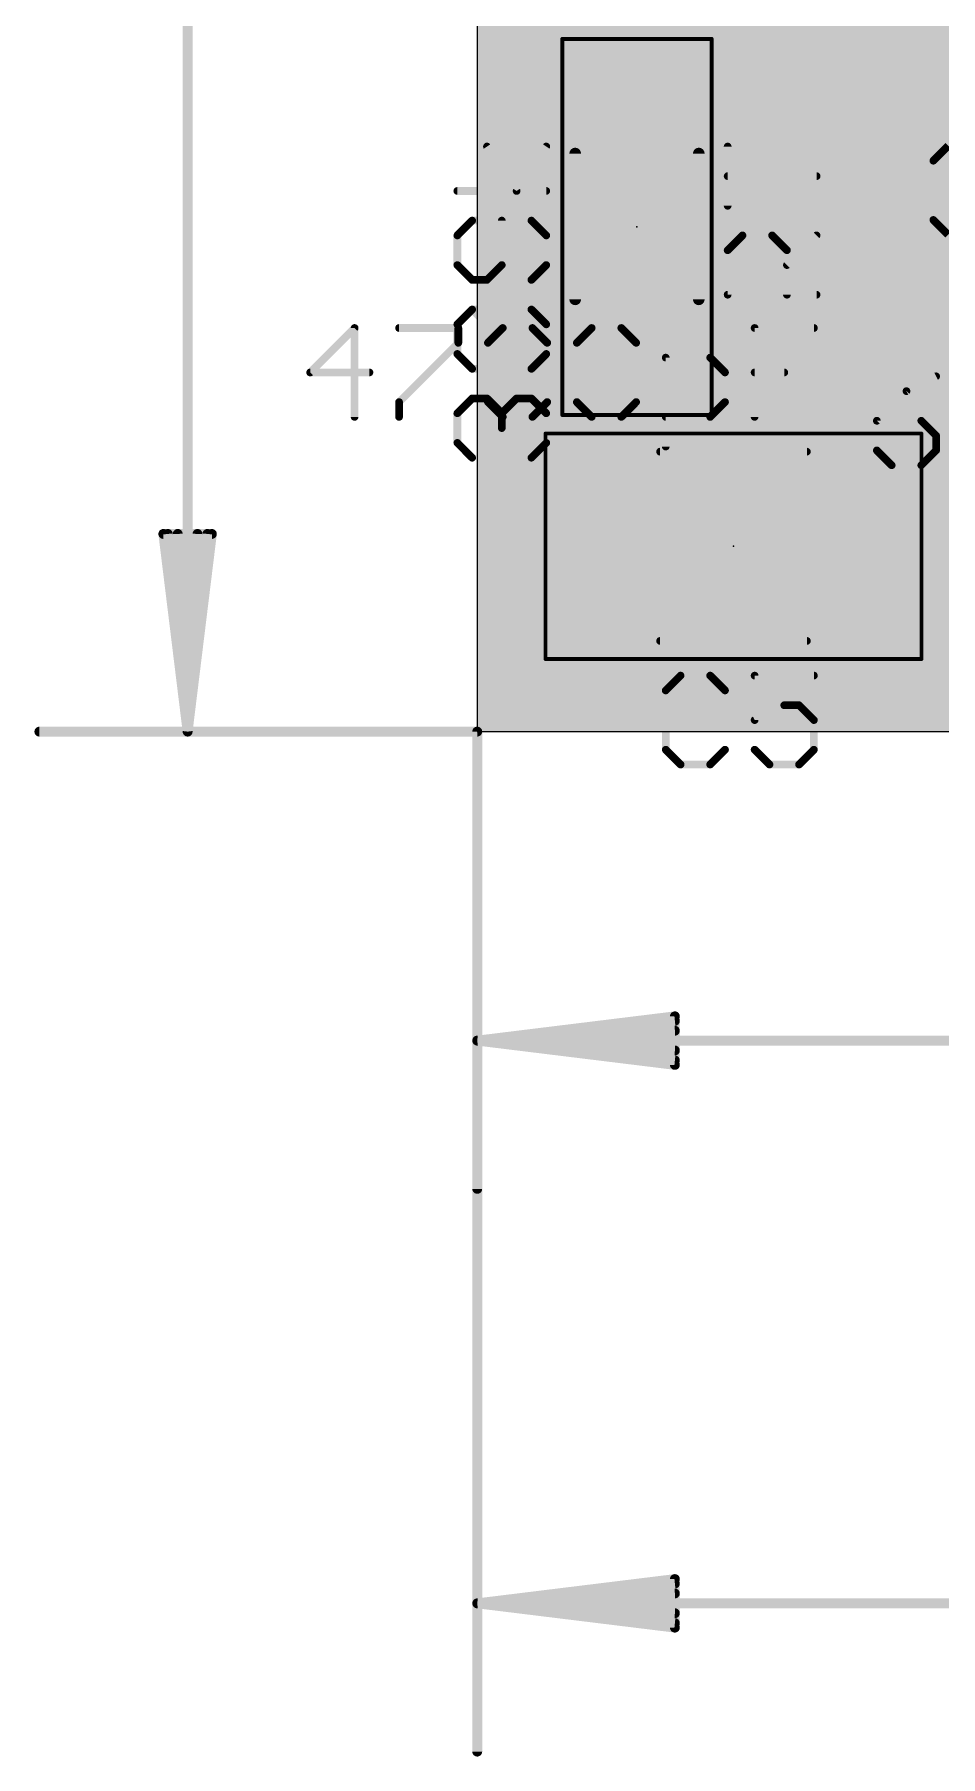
# Model space of a CAD drawing. Extents: x -0.24 to 4.18, y -0.6 to 2.96.
# Drawn here: x -0.229 to 0.24, y -0.531 to 0.361 of the extents above; entities that cross this region are included whole.
import ezdxf

# ---------------------------------------------------------------- set-up
doc = ezdxf.new("R2010")
doc.units = 0
for name, color, linetype in [('1', 22, 'CONTINUOUS'), ('16', 175, 'CONTINUOUS'), ('18', 82, 'CONTINUOUS'), ('20', 7, 'CONTINUOUS'), ('207', 250, 'CONTINUOUS'), ('23', 7, 'CONTINUOUS'), ('25', 253, 'CONTINUOUS'), ('27', 253, 'CONTINUOUS'), ('29', 253, 'CONTINUOUS'), ('30', 253, 'CONTINUOUS'), ('31', 253, 'CONTINUOUS'), ('35', 253, 'CONTINUOUS'), ('39', 22, 'CONTINUOUS'), ('51', 253, 'CONTINUOUS')]:
    doc.layers.add(name, color=color, linetype=linetype)

# ---------------------------------------------------------------- blocks, each defined once
blk = doc.blocks.new('RECT')
blk.add_solid([(-0.5, -0.5), (0.5, -0.5), (-0.5, 0.5), (0.5, 0.5)])
blk = doc.blocks.new('ROUNDV')
at = {"const_width": 0.5}
blk.add_lwpolyline([(0, -0.25, 1), (0, 0.25, 1), (0, -0.25)], format="xyb", dxfattribs=at)

msp = doc.modelspace()

# ---------------------------------------------------------------- linework, layer by layer
at = {"layer": '1'}
for points, const_width in [([(-0.15, 0), (-0.15, 1.4)], 0.005118), ([(0.01789, 0.46125), (0.01789, 0.22233)], 0.032), ([(0.18723, 0.33465), (0.23832, 0.38574)], 0.016), ([(0.08675, 0.37246), (0.084226, 0.31879)], 0.032), ([(0.21959, 0.3204), (0.26952, 0.37033)], 0.016), ([(0.18723, 0.33465), (0.18723, 0.096558)], 0.016), ([(0.084226, 0.31879), (0.08274, 0.317304)], 0.032), ([(0.21959, 0.3204), (0.21959, 0.18697)], 0.016), ([(0.01789, 0.22233), (0.03323, 0.20699)], 0.032), ([(0.03323, 0.20699), (0.081086, 0.20699)], 0.032), ([(0.081086, 0.20699), (0.08274, 0.205336)], 0.032), ([(0.08274, 0.205336), (0.08355, 0.101918)], 0.032), ([(0.21959, 0.18697), (0.25274, 0.15382)], 0.016), ([(0.08355, 0.101918), (0.077592, 0.09596)], 0.032), ([(-0.15, 0), (-0.162569, 0.102362)], 0.005118), ([(-0.162569, 0.102362), (-0.137431, 0.102362)], 0.005118), ([(-0.15, 0), (-0.160236, 0.102362)], 0.005118), ([(-0.15, 0), (-0.155118, 0.102362)], 0.005118), ([(-0.137431, 0.102362), (-0.15, 0)], 0.005118), ([(-0.144882, 0.102362), (-0.15, 0)], 0.005118), ([(-0.139764, 0.102362), (-0.15, 0)], 0.005118), ([(0.18723, 0.096558), (0.187828, 0.09596)], 0.016), ([(0, 0), (-0.226772, 0)], 0.005118), ([(0, 0), (0, -0.236772)], 0.005118), ([(0, 0), (0, -0.528164)], 0.005118), ([(0, -0.16), (0.102362, -0.147431)], 0.005118), ([(0, -0.16), (0.102362, -0.149764)], 0.005118), ([(0.102362, -0.147431), (0.102362, -0.172569)], 0.005118), ([(0, -0.16), (0.102362, -0.154882)], 0.005118), ([(0, -0.16), (1.2, -0.16)], 0.005118), ([(0.102362, -0.172569), (0, -0.16)], 0.005118), ([(0.102362, -0.165118), (0, -0.16)], 0.005118), ([(0.102362, -0.170236), (0, -0.16)], 0.005118), ([(0, -0.451393), (0.102362, -0.438824)], 0.005118), ([(0.102362, -0.438824), (0.102362, -0.463961)], 0.005118), ([(0, -0.451393), (0.102362, -0.441156)], 0.005118), ([(0, -0.451393), (0.102362, -0.446274)], 0.005118), ([(0, -0.451393), (1.725, -0.451393)], 0.005118), ([(0.102362, -0.463961), (0, -0.451393)], 0.005118), ([(0.102362, -0.456511), (0, -0.451393)], 0.005118), ([(0.102362, -0.461629), (0, -0.451393)], 0.005118)]:
    msp.add_lwpolyline(points, dxfattribs=dict(at, const_width=const_width))
for points, const_width in [([(0.19123, 0.33465, 1), (0.18323, 0.33465)], 0.008), ([(0.184402, 0.337478, 1), (0.190058, 0.331822)], 0.008), ([(0.077083, 0.322961, 1), (0.088397, 0.311647)], 0.016), ([(0.089883, 0.313133, 1), (0.078569, 0.324447)], 0.016), ([(0.076235, 0.319166, 1), (0.092217, 0.318414)], 0.016), ([(0.22359, 0.3204, 1), (0.21559, 0.3204)], 0.008), ([(0.216762, 0.323228, 1), (0.222418, 0.317572)], 0.008), ([(0.023547, 0.227987, 1), (0.012233, 0.216673)], 0.016), ([(0.00989, 0.22233, 1), (0.02589, 0.22233)], 0.016), ([(0.03323, 0.21499, 1), (0.03323, 0.19899)], 0.016), ([(0.086742, 0.212647, 1), (0.075429, 0.201333)], 0.016), ([(0.081086, 0.19899, 1), (0.081086, 0.21499)], 0.016), ([(0.027573, 0.201333, 1), (0.038887, 0.212647)], 0.016), ([(0.09074, 0.205398, 1), (0.07474, 0.205273)], 0.016), ([(0.077083, 0.199679, 1), (0.088397, 0.210992)], 0.016), ([(0.222418, 0.189798, 1), (0.216762, 0.184141)], 0.008), ([(0.21559, 0.18697, 1), (0.22359, 0.18697)], 0.008), ([(0.089207, 0.096261, 1), (0.077893, 0.107575)], 0.016), ([(0.071935, 0.101617, 1), (0.083249, 0.090303)], 0.016), ([(0.07555, 0.101856, 1), (0.09155, 0.101981)], 0.016), ([(-0.161299, 0.102518, 1), (-0.163839, 0.102206)], 0.002559), ([(-0.162569, 0.103642, 1), (-0.162569, 0.101083)], 0.002559), ([(-0.158963, 0.10249, 1), (-0.161509, 0.102235)], 0.002559), ([(-0.15384, 0.102426, 1), (-0.156396, 0.102298)], 0.002559), ([(-0.143604, 0.102298, 1), (-0.14616, 0.102426)], 0.002559), ([(-0.138491, 0.102235, 1), (-0.141037, 0.10249)], 0.002559), ([(-0.136161, 0.102206, 1), (-0.138701, 0.102518)], 0.002559), ([(-0.137431, 0.101083, 1), (-0.137431, 0.103642)], 0.002559), ([(0.190058, 0.099387, 1), (0.184402, 0.09373)], 0.008), ([(0.18323, 0.096558, 1), (0.19123, 0.096558)], 0.008), ([(0.185, 0.093132, 1), (0.190657, 0.098788)], 0.008), ([(-0.226772, 0.00128, 1), (-0.226772, -0.00128)], 0.002559), ([(-0.15127, 0.000156, 1), (-0.14873, -0.000156)], 0.002559), ([(-0.151273, 0.000127, 1), (-0.148727, -0.000127)], 0.002559), ([(-0.151278, 0.000064, 1), (-0.148722, -0.000064)], 0.002559), ([(-0.15128, 0, 1), (-0.14872, 0)], 0.002559), ([(-0.151278, -0.000064, 1), (-0.148722, 0.000064)], 0.002559), ([(-0.151273, -0.000127, 1), (-0.148727, 0.000127)], 0.002559), ([(-0.15127, -0.000156, 1), (-0.14873, 0.000156)], 0.002559), ([(0.00128, 0, 1), (-0.00128, 0)], 0.002559), ([(0.00128, 0, 1), (-0.00128, 0)], 0.002559), ([(0, -0.00128, 1), (0, 0.00128)], 0.002559), ([(0.103642, -0.147431, 1), (0.101083, -0.147431)], 0.002559), ([(0.102518, -0.148701, 1), (0.102206, -0.146161)], 0.002559), ([(0.10249, -0.151037, 1), (0.102235, -0.148491)], 0.002559), ([(0, -0.15872, 1), (0, -0.16128)], 0.002559), ([(0.000156, -0.15873, 1), (-0.000156, -0.16127)], 0.002559), ([(0.000064, -0.158722, 1), (-0.000064, -0.161278)], 0.002559), ([(0.000127, -0.158727, 1), (-0.000127, -0.161273)], 0.002559), ([(-0.000064, -0.158722, 1), (0.000064, -0.161278)], 0.002559), ([(-0.000127, -0.158727, 1), (0.000127, -0.161273)], 0.002559), ([(-0.000156, -0.15873, 1), (0.000156, -0.16127)], 0.002559), ([(0.102426, -0.15616, 1), (0.102298, -0.153604)], 0.002559), ([(0.102235, -0.171509, 1), (0.10249, -0.168963)], 0.002559), ([(0.102298, -0.166396, 1), (0.102426, -0.16384)], 0.002559), ([(0.101083, -0.172569, 1), (0.103642, -0.172569)], 0.002559), ([(0.102206, -0.173839, 1), (0.102518, -0.171299)], 0.002559), ([(-0.00128, -0.236772, 1), (0.00128, -0.236772)], 0.002559), ([(0.103642, -0.438824, 1), (0.101083, -0.438824)], 0.002559), ([(0.102518, -0.440094, 1), (0.102206, -0.437554)], 0.002559), ([(0.10249, -0.44243, 1), (0.102235, -0.439883)], 0.002559), ([(0.102426, -0.447552, 1), (0.102298, -0.444997)], 0.002559), ([(0, -0.450113, 1), (0, -0.452672)], 0.002559), ([(0.000127, -0.450119, 1), (-0.000127, -0.452666)], 0.002559), ([(0.000156, -0.450123, 1), (-0.000156, -0.452663)], 0.002559), ([(0.000064, -0.450115, 1), (-0.000064, -0.452671)], 0.002559), ([(-0.000064, -0.450115, 1), (0.000064, -0.452671)], 0.002559), ([(-0.000127, -0.450119, 1), (0.000127, -0.452666)], 0.002559), ([(-0.000156, -0.450123, 1), (0.000156, -0.452663)], 0.002559), ([(0.102298, -0.457789, 1), (0.102426, -0.455233)], 0.002559), ([(0.101083, -0.463961, 1), (0.103642, -0.463961)], 0.002559), ([(0.102206, -0.465231, 1), (0.102518, -0.462691)], 0.002559), ([(0.102235, -0.462902, 1), (0.10249, -0.460356)], 0.002559), ([(-0.00128, -0.528164, 1), (0.00128, -0.528164)], 0.002559)]:
    msp.add_lwpolyline(points, format="xyb", dxfattribs=dict(at, const_width=const_width))
at = {"layer": '16', "const_width": 0.016}
for points in [[(0.1804, 0.1273), (0.1804, 0.39957)], [(0.2821, 0.0256), (0.1804, 0.1273)]]:
    msp.add_lwpolyline(points, dxfattribs=at)
at = {"layer": '16', "const_width": 0.008}
for points in [[(0.183228, 0.130129, 1), (0.177572, 0.124472)], [(0.1764, 0.1273, 1), (0.1844, 0.1273)]]:
    msp.add_lwpolyline(points, format="xyb", dxfattribs=at)
at = {"layer": '20'}
for p, q in [((0, 2.55), (0, 0)), ((0, 0), (3.45, 0))]:
    msp.add_line(p, q, dxfattribs=at)
at = {"layer": '23'}
for p in [(0.08274, 0.26132), (0.13271, 0.09596)]:
    msp.add_point(p, dxfattribs=at)
at = {"layer": '25', "const_width": 0.004}
for points in [[(0.129701, 0.272281), (0.129701, 0.302973)], [(0.17574, 0.287627), (0.129701, 0.287627)], [(0.129701, 0.249261), (0.137374, 0.256934)], [(0.137374, 0.256934), (0.15272, 0.256934)], [(0.15272, 0.256934), (0.160394, 0.249261)], [(0.160394, 0.241588), (0.17574, 0.256934)], [(0.129701, 0.226241), (0.129701, 0.249261)], [(0.160394, 0.249261), (0.160394, 0.226241)], [(0.17574, 0.226241), (0.129701, 0.226241)], [(0.105305, 0.028999), (0.097631, 0.021326)], [(0.120651, 0.028999), (0.105305, 0.028999)], [(0.128324, 0.021326), (0.120651, 0.028999)], [(0.174363, 0.028999), (0.143671, 0.028999)], [(0.143671, 0.028999), (0.143671, 0.00598)], [(0.097631, 0.021326), (0.097631, -0.009367)], [(0.143671, 0.00598), (0.159017, 0.013653)], [(0.159017, 0.013653), (0.16669, 0.013653)], [(0.16669, 0.013653), (0.174363, 0.00598)], [(0.174363, 0.00598), (0.174363, -0.009367)], [(0.097631, -0.009367), (0.105305, -0.01704)], [(0.120651, -0.01704), (0.128324, -0.009367)], [(0.151344, -0.01704), (0.143671, -0.009367)], [(0.174363, -0.009367), (0.16669, -0.01704)], [(0.105305, -0.01704), (0.120651, -0.01704)], [(0.16669, -0.01704), (0.151344, -0.01704)]]:
    msp.add_lwpolyline(points, dxfattribs=at)
at = {"layer": '25', "const_width": 0.002}
for points in [[(0.130701, 0.302973, 1), (0.128701, 0.302973)], [(0.129701, 0.288627, 1), (0.129701, 0.286627)], [(0.17574, 0.286627, 1), (0.17574, 0.288627)], [(0.128701, 0.272281, 1), (0.130701, 0.272281)], [(0.137374, 0.257934, 1), (0.137374, 0.255934)], [(0.138081, 0.256227, 1), (0.136667, 0.257641)], [(0.153428, 0.257641, 1), (0.152013, 0.256227)], [(0.15272, 0.255934, 1), (0.15272, 0.257934)], [(0.176447, 0.256227, 1), (0.175033, 0.257641)], [(0.130701, 0.249261, 1), (0.128701, 0.249261)], [(0.128994, 0.249968, 1), (0.130408, 0.248554)], [(0.161394, 0.249261, 1), (0.159394, 0.249261)], [(0.159687, 0.248554, 1), (0.161101, 0.249968)], [(0.159687, 0.242295, 1), (0.161101, 0.24088)], [(0.129701, 0.227241, 1), (0.129701, 0.225241)], [(0.128701, 0.226241, 1), (0.130701, 0.226241)], [(0.159394, 0.226241, 1), (0.161394, 0.226241)], [(0.17574, 0.225241, 1), (0.17574, 0.227241)], [(0.105305, 0.029999, 1), (0.105305, 0.027999)], [(0.106012, 0.028292, 1), (0.104597, 0.029706)], [(0.121358, 0.029706, 1), (0.119944, 0.028292)], [(0.120651, 0.027999, 1), (0.120651, 0.029999)], [(0.143671, 0.029999, 1), (0.143671, 0.027999)], [(0.144671, 0.028999, 1), (0.142671, 0.028999)], [(0.174363, 0.027999, 1), (0.174363, 0.029999)], [(0.098631, 0.021326, 1), (0.096631, 0.021326)], [(0.096924, 0.022033, 1), (0.098339, 0.020619)], [(0.127617, 0.020619, 1), (0.129031, 0.022033)], [(0.159017, 0.014653, 1), (0.159017, 0.012653)], [(0.159464, 0.012758, 1), (0.15857, 0.014547)], [(0.167397, 0.01436, 1), (0.165983, 0.012946)], [(0.16669, 0.012653, 1), (0.16669, 0.014653)], [(0.143223, 0.006874, 1), (0.144118, 0.005085)], [(0.142671, 0.00598, 1), (0.144671, 0.00598)], [(0.175363, 0.00598, 1), (0.173363, 0.00598)], [(0.173656, 0.005272, 1), (0.175071, 0.006687)], [(0.098339, -0.00866, 1), (0.096924, -0.010074)], [(0.096631, -0.009367, 1), (0.098631, -0.009367)], [(0.129031, -0.010074, 1), (0.127617, -0.00866)], [(0.144378, -0.00866, 1), (0.142964, -0.010074)], [(0.173363, -0.009367, 1), (0.175363, -0.009367)], [(0.175071, -0.010074, 1), (0.173656, -0.00866)], [(0.105305, -0.01604, 1), (0.105305, -0.01804)], [(0.104597, -0.017747, 1), (0.106012, -0.016333)], [(0.119944, -0.016333, 1), (0.121358, -0.017747)], [(0.120651, -0.01804, 1), (0.120651, -0.01604)], [(0.151344, -0.01604, 1), (0.151344, -0.01804)], [(0.150637, -0.017747, 1), (0.152051, -0.016333)], [(0.165983, -0.016333, 1), (0.167397, -0.017747)], [(0.16669, -0.01804, 1), (0.16669, -0.01604)]]:
    msp.add_lwpolyline(points, format="xyb", dxfattribs=at)
at = {"layer": '27', "const_width": 0.004}
for points in [[(0.020394, 0.279953), (0.005047, 0.302973)], [(0.03574, 0.302973), (0.020394, 0.279953)], [(0.236246, 0.295636), (0.243919, 0.303309)], [(0.03574, 0.279953), (-0.010299, 0.279953)], [(-0.002626, 0.264607), (-0.010299, 0.256934)], [(-0.010299, 0.256934), (-0.010299, 0.241587)], [(0.028067, 0.264607), (-0.002626, 0.264607)], [(0.01272, 0.241587), (0.01272, 0.264607)], [(0.03574, 0.256934), (0.028067, 0.264607)], [(0.03574, 0.241587), (0.03574, 0.256934)], [(0.243919, 0.25727), (0.236246, 0.264943)], [(-0.010299, 0.241587), (-0.002626, 0.233914)], [(0.005047, 0.233914), (0.01272, 0.241587)], [(0.028067, 0.233914), (0.03574, 0.241587)], [(-0.002626, 0.233914), (0.005047, 0.233914)], [(-0.010299, 0.210895), (-0.002626, 0.218568)], [(-0.002626, 0.218568), (0.028067, 0.218568)], [(0.028067, 0.187875), (-0.002626, 0.218568)], [(0.028067, 0.218568), (0.03574, 0.210895)], [(-0.063507, 0.208999), (-0.086526, 0.18598)], [(-0.063507, 0.16296), (-0.063507, 0.208999)], [(-0.040487, 0.208999), (-0.009794, 0.208999)], [(-0.010299, 0.195548), (-0.010299, 0.210895)], [(-0.009794, 0.208999), (-0.009794, 0.201326)], [(0.005552, 0.201326), (0.013226, 0.208999)], [(0.013226, 0.208999), (0.028572, 0.208999)], [(0.028572, 0.208999), (0.036245, 0.201326)], [(0.03574, 0.210895), (0.03574, 0.195548)], [(0.051592, 0.201326), (0.059265, 0.208999)], [(0.059265, 0.208999), (0.074611, 0.208999)], [(0.074611, 0.208999), (0.082284, 0.201326)], [(0.14367, 0.16296), (0.14367, 0.208999)], [(0.14367, 0.208999), (0.174363, 0.208999)], [(-0.009794, 0.201326), (-0.040487, 0.170633)], [(-0.002626, 0.187875), (-0.010299, 0.195548)], [(0.005552, 0.170633), (0.005552, 0.201326)], [(0.005552, 0.170633), (0.036245, 0.201326)], [(0.03574, 0.195548), (0.028067, 0.187875)], [(0.036245, 0.201326), (0.036245, 0.170633)], [(0.051592, 0.170633), (0.051592, 0.201326)], [(0.051592, 0.170633), (0.082284, 0.201326)], [(0.082284, 0.201326), (0.082284, 0.170633)], [(-0.086526, 0.18598), (-0.055833, 0.18598)], [(0.028067, 0.187875), (-0.002626, 0.187875)], [(0.097631, 0.147614), (0.097631, 0.193653)], [(0.097631, 0.193653), (0.12065, 0.193653)], [(0.12065, 0.193653), (0.128324, 0.18598)], [(0.128324, 0.18598), (0.128324, 0.170633)], [(0.14367, 0.18598), (0.159016, 0.18598)], [(0.237659, 0.183979), (0.222312, 0.176306)], [(-0.040487, 0.170633), (-0.040487, 0.16296)], [(-0.010299, 0.164855), (-0.002626, 0.172529)], [(-0.002626, 0.172529), (0.005047, 0.172529)], [(0.005047, 0.172529), (0.01272, 0.164855)], [(0.013226, 0.16296), (0.005552, 0.170633)], [(0.01272, 0.164855), (0.020394, 0.172529)], [(0.020394, 0.172529), (0.028067, 0.172529)], [(0.028067, 0.172529), (0.03574, 0.164855)], [(0.036245, 0.170633), (0.028572, 0.16296)], [(0.059265, 0.16296), (0.051592, 0.170633)], [(0.082284, 0.170633), (0.074611, 0.16296)], [(0.128324, 0.170633), (0.12065, 0.16296)], [(0.222312, 0.176306), (0.206966, 0.16096)], [(-0.010299, 0.149509), (-0.010299, 0.164855)], [(0.01272, 0.164855), (0.01272, 0.157182)], [(0.028572, 0.16296), (0.013226, 0.16296)], [(0.03574, 0.164855), (0.03574, 0.149509)], [(0.074611, 0.16296), (0.059265, 0.16296)], [(0.12065, 0.16296), (0.097631, 0.16296)], [(0.206966, 0.16096), (0.206966, 0.145613)], [(0.229986, 0.16096), (0.206966, 0.16096)], [(0.237659, 0.153286), (0.229986, 0.16096)], [(0.237659, 0.145613), (0.237659, 0.153286)], [(-0.002626, 0.141836), (-0.010299, 0.149509)], [(0.03574, 0.149509), (0.028067, 0.141836)], [(0.206966, 0.145613), (0.214639, 0.13794)], [(0.229986, 0.13794), (0.237659, 0.145613)], [(0.214639, 0.13794), (0.229986, 0.13794)]]:
    msp.add_lwpolyline(points, dxfattribs=at)
at = {"layer": '27', "const_width": 0.002}
for points in [[(0.005879, 0.303528, 1), (0.004215, 0.302418)], [(0.036572, 0.302418, 1), (0.034908, 0.303528)], [(0.235539, 0.296343, 1), (0.236953, 0.294929)], [(-0.010299, 0.280953, 1), (-0.010299, 0.278953)], [(0.019562, 0.280508, 1), (0.021226, 0.279399)], [(0.019562, 0.279399, 1), (0.021226, 0.280508)], [(0.03574, 0.278953, 1), (0.03574, 0.280953)], [(-0.009299, 0.256934, 1), (-0.011299, 0.256934)], [(-0.011006, 0.257641, 1), (-0.009592, 0.256227)], [(-0.002626, 0.265607, 1), (-0.002626, 0.263607)], [(-0.001919, 0.2639, 1), (-0.003333, 0.265314)], [(0.01372, 0.264607, 1), (0.01172, 0.264607)], [(0.028774, 0.265314, 1), (0.02736, 0.2639)], [(0.028067, 0.263607, 1), (0.028067, 0.265607)], [(0.03674, 0.256934, 1), (0.03474, 0.256934)], [(0.035033, 0.256227, 1), (0.036447, 0.257641)], [(0.236953, 0.26565, 1), (0.235539, 0.264236)], [(-0.009592, 0.242294, 1), (-0.011006, 0.24088)], [(-0.011299, 0.241587, 1), (-0.009299, 0.241587)], [(0.01172, 0.241587, 1), (0.01372, 0.241587)], [(0.013428, 0.24088, 1), (0.012013, 0.242294)], [(0.03474, 0.241587, 1), (0.03674, 0.241587)], [(0.036447, 0.24088, 1), (0.035033, 0.242294)], [(-0.002626, 0.234914, 1), (-0.002626, 0.232914)], [(-0.003333, 0.233207, 1), (-0.001919, 0.234621)], [(0.00434, 0.234621, 1), (0.005754, 0.233207)], [(0.005047, 0.232914, 1), (0.005047, 0.234914)], [(0.02736, 0.234621, 1), (0.028774, 0.233207)], [(-0.002626, 0.219568, 1), (-0.002626, 0.217568)], [(-0.001919, 0.219275, 1), (-0.003333, 0.217861)], [(-0.001919, 0.217861, 1), (-0.003333, 0.219275)], [(0.028774, 0.219275, 1), (0.02736, 0.217861)], [(0.028067, 0.217568, 1), (0.028067, 0.219568)], [(-0.062507, 0.208999, 1), (-0.064507, 0.208999)], [(-0.062799, 0.208292, 1), (-0.064214, 0.209706)], [(-0.040487, 0.209999, 1), (-0.040487, 0.207999)], [(-0.009299, 0.210895, 1), (-0.011299, 0.210895)], [(-0.011006, 0.211602, 1), (-0.009592, 0.210187)], [(-0.008794, 0.208999, 1), (-0.010794, 0.208999)], [(-0.009794, 0.207999, 1), (-0.009794, 0.209999)], [(0.013226, 0.209999, 1), (0.013226, 0.207999)], [(0.013933, 0.208292, 1), (0.012518, 0.209706)], [(0.029279, 0.209706, 1), (0.027865, 0.208292)], [(0.028572, 0.207999, 1), (0.028572, 0.209999)], [(0.03674, 0.210895, 1), (0.03474, 0.210895)], [(0.035033, 0.210187, 1), (0.036447, 0.211602)], [(0.059265, 0.209999, 1), (0.059265, 0.207999)], [(0.059972, 0.208292, 1), (0.058558, 0.209706)], [(0.075318, 0.209706, 1), (0.073904, 0.208292)], [(0.074611, 0.207999, 1), (0.074611, 0.209999)], [(0.14467, 0.208999, 1), (0.14267, 0.208999)], [(0.14367, 0.209999, 1), (0.14367, 0.207999)], [(0.174363, 0.207999, 1), (0.174363, 0.209999)], [(-0.009592, 0.196255, 1), (-0.011006, 0.194841)], [(-0.011299, 0.195548, 1), (-0.009299, 0.195548)], [(-0.010794, 0.201326, 1), (-0.008794, 0.201326)], [(-0.009087, 0.200619, 1), (-0.010501, 0.202033)], [(0.006552, 0.201326, 1), (0.004552, 0.201326)], [(0.004845, 0.202033, 1), (0.00626, 0.200619)], [(0.03474, 0.195548, 1), (0.03674, 0.195548)], [(0.036447, 0.194841, 1), (0.035033, 0.196255)], [(0.037245, 0.201326, 1), (0.035245, 0.201326)], [(0.036952, 0.200619, 1), (0.035538, 0.202033)], [(0.035538, 0.200619, 1), (0.036952, 0.202033)], [(0.052592, 0.201326, 1), (0.050592, 0.201326)], [(0.050885, 0.202033, 1), (0.052299, 0.200619)], [(0.083284, 0.201326, 1), (0.081284, 0.201326)], [(0.082992, 0.200619, 1), (0.081577, 0.202033)], [(0.081577, 0.200619, 1), (0.082992, 0.202033)], [(-0.086526, 0.18698, 1), (-0.086526, 0.18498)], [(-0.087233, 0.186687, 1), (-0.085819, 0.185272)], [(-0.055833, 0.18498, 1), (-0.055833, 0.18698)], [(-0.002626, 0.188875, 1), (-0.002626, 0.186875)], [(-0.003333, 0.187168, 1), (-0.001919, 0.188582)], [(0.02736, 0.188582, 1), (0.028774, 0.187168)], [(0.02736, 0.187168, 1), (0.028774, 0.188582)], [(0.028067, 0.186875, 1), (0.028067, 0.188875)], [(0.098631, 0.193653, 1), (0.096631, 0.193653)], [(0.097631, 0.194653, 1), (0.097631, 0.192653)], [(0.121358, 0.19436, 1), (0.119943, 0.192946)], [(0.12065, 0.192653, 1), (0.12065, 0.194653)], [(0.129324, 0.18598, 1), (0.127324, 0.18598)], [(0.127617, 0.185272, 1), (0.129031, 0.186687)], [(0.14367, 0.18698, 1), (0.14367, 0.18498)], [(0.159016, 0.18498, 1), (0.159016, 0.18698)], [(0.238106, 0.183085, 1), (0.237212, 0.184874)], [(-0.039487, 0.170633, 1), (-0.041487, 0.170633)], [(-0.041194, 0.17134, 1), (-0.03978, 0.169926)], [(-0.002626, 0.173529, 1), (-0.002626, 0.171529)], [(-0.001919, 0.171821, 1), (-0.003333, 0.173236)], [(0.005754, 0.173236, 1), (0.00434, 0.171821)], [(0.00626, 0.17134, 1), (0.004845, 0.169926)], [(0.004845, 0.17134, 1), (0.00626, 0.169926)], [(0.004552, 0.170633, 1), (0.006552, 0.170633)], [(0.005047, 0.171529, 1), (0.005047, 0.173529)], [(0.020394, 0.173529, 1), (0.020394, 0.171529)], [(0.021101, 0.171821, 1), (0.019687, 0.173236)], [(0.028774, 0.173236, 1), (0.02736, 0.171821)], [(0.028067, 0.171529, 1), (0.028067, 0.173529)], [(0.035245, 0.170633, 1), (0.037245, 0.170633)], [(0.036952, 0.169926, 1), (0.035538, 0.17134)], [(0.052299, 0.17134, 1), (0.050885, 0.169926)], [(0.050885, 0.17134, 1), (0.052299, 0.169926)], [(0.050592, 0.170633, 1), (0.052592, 0.170633)], [(0.081284, 0.170633, 1), (0.083284, 0.170633)], [(0.082992, 0.169926, 1), (0.081577, 0.17134)], [(0.127324, 0.170633, 1), (0.129324, 0.170633)], [(0.129031, 0.169926, 1), (0.127617, 0.17134)], [(0.221865, 0.1772, 1), (0.22276, 0.175412)], [(0.22302, 0.175599, 1), (0.221605, 0.177013)], [(-0.064507, 0.16296, 1), (-0.062507, 0.16296)], [(-0.041487, 0.16296, 1), (-0.039487, 0.16296)], [(-0.009299, 0.164855, 1), (-0.011299, 0.164855)], [(-0.011006, 0.165562, 1), (-0.009592, 0.164148)], [(0.01372, 0.164855, 1), (0.01172, 0.164855)], [(0.012013, 0.165562, 1), (0.013428, 0.164148)], [(0.012013, 0.164148, 1), (0.013428, 0.165562)], [(0.013226, 0.16396, 1), (0.013226, 0.16196)], [(0.012518, 0.162253, 1), (0.013933, 0.163667)], [(0.027865, 0.163667, 1), (0.029279, 0.162253)], [(0.028572, 0.16196, 1), (0.028572, 0.16396)], [(0.03674, 0.164855, 1), (0.03474, 0.164855)], [(0.035033, 0.164148, 1), (0.036447, 0.165562)], [(0.059265, 0.16396, 1), (0.059265, 0.16196)], [(0.058558, 0.162253, 1), (0.059972, 0.163667)], [(0.073904, 0.163667, 1), (0.075318, 0.162253)], [(0.074611, 0.16196, 1), (0.074611, 0.16396)], [(0.097631, 0.16396, 1), (0.097631, 0.16196)], [(0.119943, 0.163667, 1), (0.121358, 0.162253)], [(0.12065, 0.16196, 1), (0.12065, 0.16396)], [(0.14267, 0.16296, 1), (0.14467, 0.16296)], [(0.207966, 0.16096, 1), (0.205966, 0.16096)], [(0.206966, 0.16196, 1), (0.206966, 0.15996)], [(0.206259, 0.161667, 1), (0.207673, 0.160252)], [(0.230693, 0.161667, 1), (0.229279, 0.160252)], [(0.229986, 0.15996, 1), (0.229986, 0.16196)], [(0.01172, 0.157182, 1), (0.01372, 0.157182)], [(0.238659, 0.153286, 1), (0.236659, 0.153286)], [(0.236952, 0.152579, 1), (0.238366, 0.153993)], [(-0.009592, 0.150216, 1), (-0.011006, 0.148802)], [(-0.011299, 0.149509, 1), (-0.009299, 0.149509)], [(-0.003333, 0.141129, 1), (-0.001919, 0.142543)], [(0.02736, 0.142543, 1), (0.028774, 0.141129)], [(0.03474, 0.149509, 1), (0.03674, 0.149509)], [(0.036447, 0.148802, 1), (0.035033, 0.150216)], [(0.096631, 0.147614, 1), (0.098631, 0.147614)], [(0.207673, 0.14632, 1), (0.206259, 0.144906)], [(0.205966, 0.145613, 1), (0.207966, 0.145613)], [(0.236659, 0.145613, 1), (0.238659, 0.145613)], [(0.238366, 0.144906, 1), (0.236952, 0.14632)], [(0.214639, 0.13894, 1), (0.214639, 0.13694)], [(0.213932, 0.137233, 1), (0.215346, 0.138647)], [(0.229279, 0.138647, 1), (0.230693, 0.137233)], [(0.229986, 0.13694, 1), (0.229986, 0.13894)]]:
    msp.add_lwpolyline(points, format="xyb", dxfattribs=at)
at = {"layer": '39', "const_width": 0.002}
for points in [[(0.044039, 0.163958), (0.044039, 0.358682)], [(0.044039, 0.358682), (0.121441, 0.358682)], [(0.121441, 0.358682), (0.121441, 0.163958)], [(0.121441, 0.163958), (0.044039, 0.163958)], [(0.035348, 0.154346), (0.230072, 0.154346)], [(0.035348, 0.037574), (0.035348, 0.154346)], [(0.230072, 0.154346), (0.230072, 0.037574)], [(0.230072, 0.037574), (0.035348, 0.037574)]]:
    msp.add_lwpolyline(points, dxfattribs=at)
at = {"layer": '39', "const_width": 0.001}
for points in [[(0.044539, 0.358682, 1), (0.043539, 0.358682)], [(0.044039, 0.359182, 1), (0.044039, 0.358182)], [(0.121941, 0.358682, 1), (0.120941, 0.358682)], [(0.121441, 0.358182, 1), (0.121441, 0.359182)], [(0.044039, 0.164458, 1), (0.044039, 0.163458)], [(0.043539, 0.163958, 1), (0.044539, 0.163958)], [(0.120941, 0.163958, 1), (0.121941, 0.163958)], [(0.121441, 0.163458, 1), (0.121441, 0.164458)], [(0.035348, 0.154846, 1), (0.035348, 0.153846)], [(0.035848, 0.154346, 1), (0.034848, 0.154346)], [(0.230572, 0.154346, 1), (0.229572, 0.154346)], [(0.230072, 0.153846, 1), (0.230072, 0.154846)], [(0.035348, 0.038074, 1), (0.035348, 0.037074)], [(0.034848, 0.037574, 1), (0.035848, 0.037574)], [(0.229572, 0.037574, 1), (0.230572, 0.037574)], [(0.230072, 0.037074, 1), (0.230072, 0.038074)]]:
    msp.add_lwpolyline(points, format="xyb", dxfattribs=at)
at = {"layer": '51'}
for points, const_width in [([(0.05074, 0.22382), (0.05074, 0.29932)], 0.006), ([(0.11474, 0.22382), (0.11474, 0.29932)], 0.006), ([(0.17071, 0.14496), (0.09471, 0.14496)], 0.004), ([(0.17071, 0.04696), (0.09471, 0.04696)], 0.004)]:
    msp.add_lwpolyline(points, dxfattribs=dict(at, const_width=const_width))
for points, const_width in [([(0.05224, 0.29932, 1), (0.04924, 0.29932)], 0.003), ([(0.11624, 0.29932, 1), (0.11324, 0.29932)], 0.003), ([(0.04924, 0.22382, 1), (0.05224, 0.22382)], 0.003), ([(0.11324, 0.22382, 1), (0.11624, 0.22382)], 0.003), ([(0.09471, 0.14596, 1), (0.09471, 0.14396)], 0.002), ([(0.17071, 0.14396, 1), (0.17071, 0.14596)], 0.002), ([(0.09471, 0.04796, 1), (0.09471, 0.04596)], 0.002), ([(0.17071, 0.04596, 1), (0.17071, 0.04796)], 0.002)]:
    msp.add_lwpolyline(points, format="xyb", dxfattribs=dict(at, const_width=const_width))

# ---------------------------------------------------------------- block references
at = {"layer": '1', "xscale": 0.062992}
for p, yscale, rotation in [((0.08274, 0.317304), 0.070984, 270), ((0.08274, 0.205336), 0.070984, 270), ((0.077592, 0.09596), 0.106299, 180), ((0.187828, 0.09596), 0.106299, 180)]:
    msp.add_blockref('RECT', p, dxfattribs=dict(at, yscale=yscale, rotation=rotation))
at = {"layer": '18', "xscale": 0.035685, "yscale": 0.035685}
msp.add_blockref('ROUNDV', (0.08675, 0.37246), dxfattribs=at)
msp.add_blockref('ROUNDV', (0.08675, 0.37246), dxfattribs=at)
at = {"layer": '207', "xscale": 1.2, "yscale": 1.4}
msp.add_blockref('RECT', (0.6, 0.7), dxfattribs=at)
at = {"layer": '29', "xscale": 0.043685, "yscale": 0.043685}
msp.add_blockref('ROUNDV', (0.08675, 0.37246), dxfattribs=at)
at = {"layer": '29', "xscale": 0.070992}
for p, yscale, rotation in [((0.08274, 0.317304), 0.078984, 270), ((0.08274, 0.205336), 0.078984, 270), ((0.077592, 0.09596), 0.114299, 180), ((0.187828, 0.09596), 0.114299, 180)]:
    msp.add_blockref('RECT', p, dxfattribs=dict(at, yscale=yscale, rotation=rotation))
at = {"layer": '30', "xscale": 0.043685, "yscale": 0.043685}
msp.add_blockref('ROUNDV', (0.08675, 0.37246), dxfattribs=at)
at = {"layer": '31', "xscale": 0.062992}
for p, yscale, rotation in [((0.08274, 0.317304), 0.070984, 270), ((0.08274, 0.205336), 0.070984, 270), ((0.077592, 0.09596), 0.106299, 180), ((0.187828, 0.09596), 0.106299, 180)]:
    msp.add_blockref('RECT', p, dxfattribs=dict(at, yscale=yscale, rotation=rotation))
at = {"layer": '35'}
for p, xscale, yscale, rotation in [((0.08274, 0.26132), 0.023622, 0.055118, 270), ((0.13271, 0.09596), 0.01574, 0.031504, 180)]:
    msp.add_blockref('RECT', p, dxfattribs=dict(at, xscale=xscale, yscale=yscale, rotation=rotation))
at = {"layer": '51'}
for p, xscale, yscale, rotation in [((0.08274, 0.31332), 0.029, 0.069, 270), ((0.08274, 0.20932), 0.029, 0.069, 270), ((0.080476, 0.096139), 0.029531, 0.102358, 180), ((0.184944, 0.095781), 0.029531, 0.102358, 180)]:
    msp.add_blockref('RECT', p, dxfattribs=dict(at, xscale=xscale, yscale=yscale, rotation=rotation))

doc.saveas('drawing.dxf')
